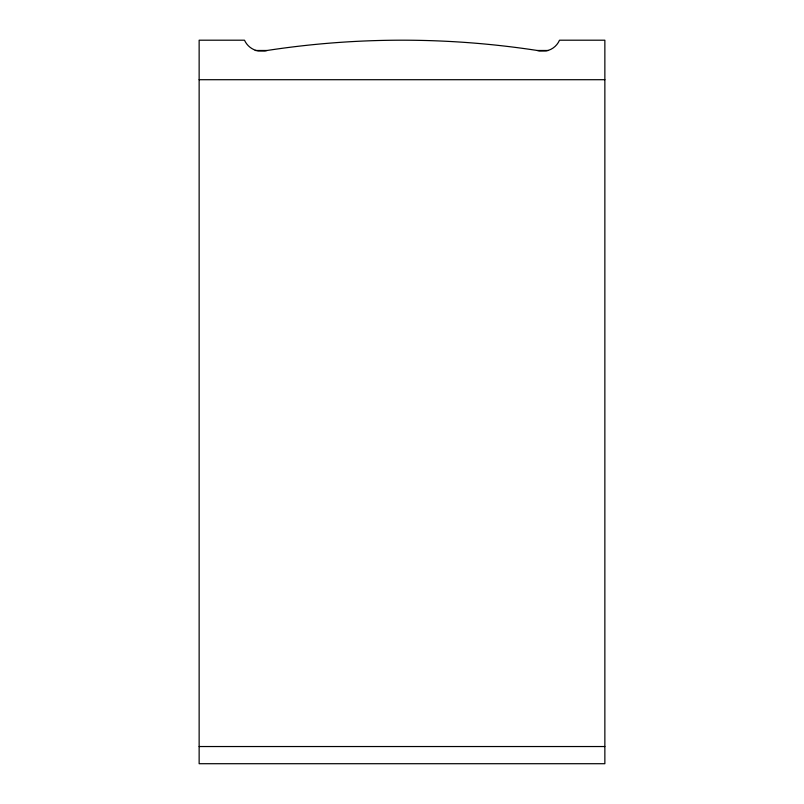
<?xml version="1.0" encoding="UTF-8"?>
<svg xmlns="http://www.w3.org/2000/svg" width="804" height="804" viewBox="0 0 804 804"><rect width="100%" height="100%" fill="white"/><g stroke="black" fill="none" stroke-linecap="round" stroke-linejoin="round"><path stroke-width="1.21" d="M255.19 50.481L267.099 50.481A892.44 892.44 0 0 1 537.303 50.481L548.408 50.481M199.141 79.707L604.859 79.707M199.141 746.534L604.859 746.534M267.099 50.481A18.824 18.824 0 0 1 264.898 51.014L258.154 50.964A18.824 18.824 0 0 1 244.486 40.2L199.141 40.2L199.141 763.71L604.859 763.71L604.859 40.2L559.514 40.2A18.391 18.391 0 0 1 546.137 50.943L539.474 51.004A18.391 18.391 0 0 1 537.303 50.481"/></g></svg>
